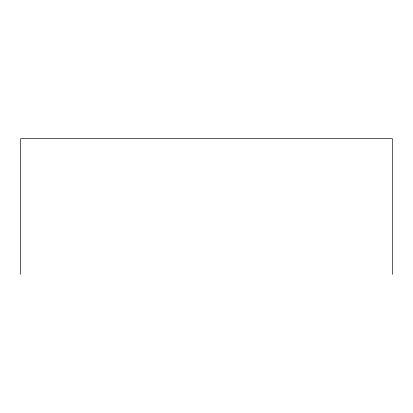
<?xml version="1.0" encoding="UTF-8"?>
<svg xmlns="http://www.w3.org/2000/svg" width="413" height="413" viewBox="0 0 413 413"><rect width="100%" height="100%" fill="white"/><g stroke="black" fill="none" stroke-linecap="round" stroke-linejoin="round"><path stroke-width="0.62" d="M392.35 274.413L392.35 138.587L20.65 138.587L20.65 274.413"/></g></svg>
